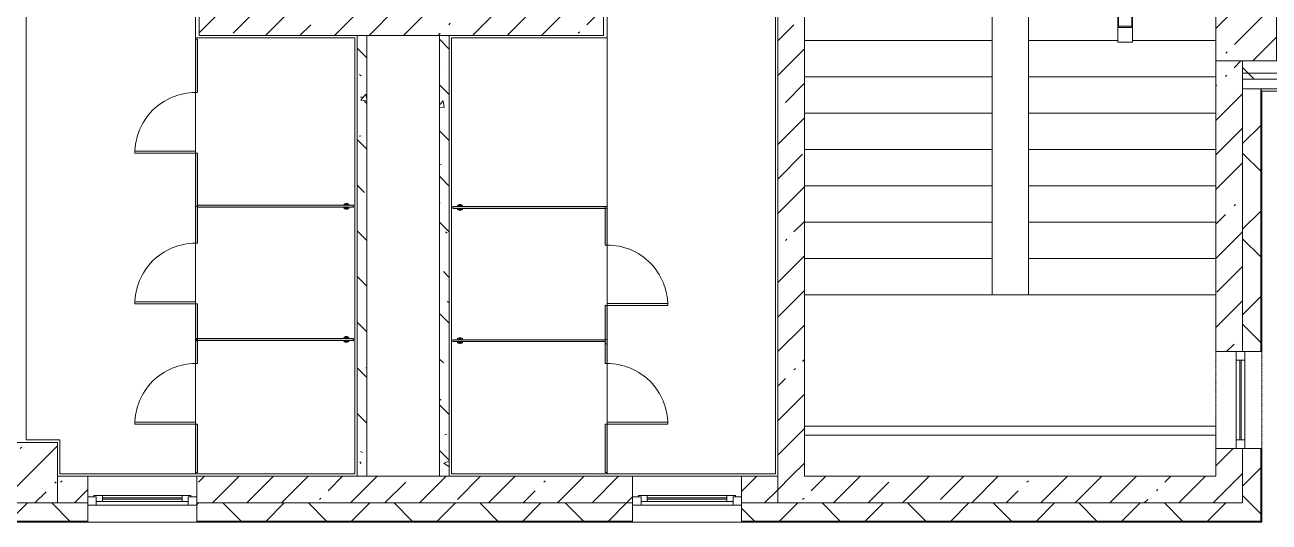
# Model space of a CAD drawing. Header units: millimetres. Extents: x 81773 to 282675, y -8553 to 29000.
# Drawn here: x 213443 to 223722, y -258 to 3848 of the extents above; entities that cross this region are included whole.
import ezdxf

# ---------------------------------------------------------------- set-up
doc = ezdxf.new("R2010")
doc.units = ezdxf.units.MM
doc.linetypes.add('200_ШТРИХ__ш1_п0_6_', pattern=[1.6, 1, -0.6])
for name, color, linetype, lineweight in [('A-DETL-MBND-1', 7, '200_ШТРИХ__ш1_п0_6_', 9), ('A-DOOR-6', 7, 'Continuous', 5), ('A-GENM-7', 7, 'Continuous', 5), ('A-GLAZ-3', 7, 'Continuous', 5), ('A-WALL', 7, 'Continuous', 9), ('A-WALL-2', 7, 'Continuous', 5), ('I-WALL-4', 7, 'Continuous', 5), ('S-COLS-2', 7, 'Continuous', 5), ('S-STRS-2', 7, 'Continuous', 5)]:
    doc.layers.add(name, color=color, linetype=linetype, lineweight=lineweight)
for name, color, linetype, lineweight, true_color in [('A-FLOR-3', 7, 'Continuous', 5, 0xaaaaaa), ('A-GENM-9', 7, 'Continuous', 5, 0xe2ddcd), ('I-WALL-6', 7, 'Continuous', 5, 0x787878)]:
    doc.layers.add(name, color=color, linetype=linetype, lineweight=lineweight, true_color=true_color)
pattern_1 = [(45, (147802.7, 0), (-353.5534, 353.5534), []), (135, (147802.7, 0), (-353.5534, -353.5534), [])]
pattern_2 = [(45, (147802.7, 0), (-285.1231, 285.1231), []), (45, (148087.8, 0), (-285.1231, 285.1231), [504.031, -100.806, 16.764, -84.042])]
pattern_3 = [(135, (147802.7, 0), (-377.1708, -377.1708), [533.4, -88.9, 17.78, -88.9]), (135, (147802.7, 376.94), (-377.1708, -377.1708), []), (50, (147802.7, 0), (637.6445, -55.7866), [66.675, -733.425]), (355, (147802.7, 0), (-123.3494, 668.699), [53.34, -586.74]), (100.451, (147855.8, -4.65), (514.299, 612.908), [56.665, -623.315]), (46.184, (147802.7, 177.8), (948.776, -147.15), [100.012, -1100.137]), (96.636, (147881.8, 165.5), (830.909, 865.997), [84.998, -934.973]), (351.184, (147802.7, 177.8), (830.918, 865.988), [80.01, -880.11]), (21, (147891.6, 133.35), (530.6506, -357.9283), [66.675, -733.425]), (326, (147891.6, 133.35), (216.308, 644.6585), [53.34, -586.74]), (71.451, (147935.8, 103.5), (746.9596, 286.7243), [56.665, -623.315]), (37.5, (147802.7, 0), (10.8105, 295.9426), [16.764, -562.864, 16.764, -578.866, -588.962]), (37.5, (147802.7, 0), (10.8105, 295.9426), [-1175.258, 16.764, -572.198]), (7.5, (147802.7, 0), (233.8692, 350.6318), [16.764, -322.834, 16.764, -549.529, -224.472]), (7.5, (147802.7, 0), (233.8692, 350.6318), [-905.891, 16.764, -207.708]), (327.5, (147604.45, 0), (474.5678, -20.0513), [16.764, -205.486, 16.764, -676.656, -920.115]), (327.5, (147604.45, 0), (474.5678, -20.0513), [-915.67, 16.764, -903.351]), (317.5, (147515.55, 0), (518.4522, 88.9934), [16.764, -272.161, 16.764, -443.738, -653.415]), (317.5, (147515.55, 0), (518.4522, 88.9934), [-749.427, 16.764, -636.651])]

# ---------------------------------------------------------------- blocks, each defined once
blk = doc.blocks.new('BSC_Колонна _Прямоугольная - 500х500-V110-3_3_3_птичка')
at = {"layer": 'S-COLS-2'}
h = blk.add_hatch(dxfattribs=at)
h.set_pattern_fill('FP_71', color=256, style=0, pattern_type=2)
h.set_pattern_definition([(45, (-65660, -150), (-285.1231, 285.1231), []), (45, (-65374.88, -150), (-285.1231, 285.1231), [504.031, -100.806, 16.764, -84.042])])
h.paths.add_polyline_path([(-107, -250), (250, -250), (250, 250), (-250, 250), (-250, -250)])
for p, q in [((250, 250), (-250, 250)), ((-250, 250), (-250, -250)), ((250, -250), (250, 250)), ((-250, -250), (250, -250))]:
    blk.add_line(p, q, dxfattribs=at)
blk = doc.blocks.new('BSC_Колонна _Прямоугольная - 500х500-V111-3_3_3_птичка')
at = {"layer": 'S-COLS-2'}
h = blk.add_hatch(dxfattribs=at)
h.set_pattern_fill('FP_72', color=256, style=0, pattern_type=2)
h.set_pattern_definition([(45, (-75730, -3800), (-285.1231, 285.1231), []), (45, (-75444.88, -3800), (-285.1231, 285.1231), [504.031, -100.806, 16.764, -84.042])])
h.paths.add_polyline_path([(-250, -250), (250, -250), (250, 250), (-250, 250), (-250, 71)])
for p, q in [((250, 250), (-250, 250)), ((-250, 250), (-250, -250)), ((250, -250), (250, 250)), ((-250, -250), (250, -250))]:
    blk.add_line(p, q, dxfattribs=at)
blk = doc.blocks.new('120_Окно_СКБ_1Ст - 120_Окно_СКБ_1Ст 900х2500_h_-22445987-3_3_3_птичка')
at = {"layer": 'A-GLAZ-3'}
for p, q in [((-450, -127), (-450, -57)), ((-450, -57), (-380, -57)), ((450, -57), (-450, -57)), ((-380, -57), (-380, -127)), ((380, -87), (-380, -87)), ((-380, -87), (-380, -127)), ((-330, -137), (-330, -87)), ((330, -137), (330, -87)), ((380, -127), (380, -57)), ((380, -57), (450, -57)), ((380, -127), (380, -87)), ((450, -57), (450, -127)), ((-380, -127), (-450, -127)), ((-450, -127), (-400, -127)), ((-380, -127), (-400, -127)), ((-400, -127), (-400, -137)), ((-400, -137), (400, -137)), ((400, -137), (-400, -137)), ((-330, -107), (330, -107)), ((330, -117), (-330, -117)), ((450, -127), (380, -127)), ((400, -127), (380, -127)), ((400, -127), (450, -127)), ((400, -137), (400, -127))]:
    blk.add_line(p, q, dxfattribs=at)
blk = doc.blocks.new('120_Окно_СКБ_1Ст - 120_Окно_СКБ_1Ст 800х2500 EI30-23532001-3_3_3_птичка')
at = {"layer": 'A-GLAZ-3'}
for p, q in [((-400, -127), (-400, -57)), ((-400, -57), (-330, -57)), ((400, -57), (-400, -57)), ((-330, -57), (-330, -127)), ((330, -87), (-330, -87)), ((330, -97), (-330, -97)), ((330, -127), (330, -57)), ((330, -57), (400, -57)), ((400, -57), (400, -127)), ((-330, -127), (-400, -127)), ((-400, -127), (400, -127)), ((400, -127), (330, -127))]:
    blk.add_line(p, q, dxfattribs=at)
blk = doc.blocks.new('ОМ_Труба_ГОСТ 8639-82 - ОМ_Труба_ГОСТ 8639-82-V187-3_3_3_птичка')
at = {"layer": 'A-GENM-7'}
for p, q in [((74670, 3843), (74670, 4043)), ((74676, 4043), (74676, 3843)), ((74679, 4061), (74781, 4061)), ((74781, 4049), (74679, 4049)), ((74784, 3843), (74784, 4043)), ((74790, 4043), (74790, 3843)), ((74670, 3843), (74670, 3709)), ((74679, 3837), (74781, 3837)), ((74781, 3826), (74679, 3826)), ((74790, 3709), (74790, 3843)), ((74781, 3705), (74679, 3705))]:
    blk.add_line(p, q, dxfattribs=at)
at = {"layer": 'A-GENM-7', "flags": 128}
for points in [[(74670, 4043), (74670, 4047), (74671, 4050), (74672, 4053), (74673, 4056), (74674, 4058), (74676, 4060), (74677, 4061), (74679, 4061)], [(74679, 4049), (74678, 4049), (74678, 4049), (74677, 4048), (74677, 4048), (74677, 4047), (74676, 4046), (74676, 4045), (74676, 4043)], [(74781, 4061), (74783, 4061), (74784, 4060), (74786, 4058), (74787, 4056), (74788, 4053), (74789, 4050), (74790, 4047), (74790, 4043)], [(74784, 4043), (74784, 4045), (74784, 4046), (74783, 4047), (74783, 4048), (74783, 4048), (74782, 4049), (74782, 4049), (74781, 4049)], [(74679, 3826), (74677, 3826), (74676, 3827), (74674, 3829), (74673, 3831), (74672, 3833), (74671, 3837), (74670, 3840), (74670, 3843)], [(74676, 3843), (74676, 3842), (74676, 3841), (74677, 3840), (74677, 3839), (74677, 3838), (74678, 3838), (74678, 3838), (74679, 3837)], [(74790, 3843), (74790, 3840), (74789, 3837), (74788, 3833), (74787, 3831), (74786, 3829), (74784, 3827), (74783, 3826), (74781, 3826)], [(74781, 3837), (74782, 3838), (74782, 3838), (74783, 3838), (74783, 3839), (74783, 3840), (74784, 3841), (74784, 3842), (74784, 3843)]]:
    blk.add_lwpolyline(points, dxfattribs=at)
at = {"layer": 'A-GENM-7'}
for centre, start_param, end_param in [((74679, 3761), 2.617994, 3.141593), ((74679, 3709), 3.141593, 4.712389), ((74781, 3709), 4.712389, 6.283185), ((74781, 3761), 0, 0.523599)]:
    blk.add_ellipse(centre, major_axis=(9, 0), ratio=0.509802, start_param=start_param, end_param=end_param, dxfattribs=at)
blk = doc.blocks.new('131_Сантехническая перегородка_Дверь_ поз_4 - СД-1-V244-3_3_3_птичка')
at = {"layer": 'A-GENM-9'}
for points in [[(-190, -8), (250, -8), (250, 8), (-190, 8)], [(750, -8), (1190, -8), (1190, 8), (750, 8)]]:
    blk.add_hatch(color=256, dxfattribs=at).paths.add_polyline_path(points)
at = {"layer": 'A-DOOR-6'}
for p, q in [((266, 508), (250, 508)), ((250, 8), (250, 508)), ((266, 8), (266, 508)), ((266, 8), (250, 8))]:
    blk.add_line(p, q, dxfattribs=at)
blk.add_arc((250, 8), 500, 360, 90, dxfattribs=at)
at = {"layer": 'A-GENM-7'}
for p, q in [((250, 8), (-190, 8)), ((-190, 8), (-190, -8)), ((250, -8), (250, 8)), ((1190, 8), (750, 8)), ((750, 8), (750, -8)), ((1190, -8), (1190, 8)), ((-190, -8), (250, -8)), ((750, -8), (1190, -8))]:
    blk.add_line(p, q, dxfattribs=at)
blk = doc.blocks.new('131_Сантехническая перегородка_Дверь - СД-1-V245-3_3_3_птичка')
at = {"layer": 'A-GENM-9'}
for points in [[(0, -8), (317, -8), (317, 8), (0, 8)], [(817, 8), (817, -8), (1135, -8), (1135, 8)]]:
    blk.add_hatch(color=256, dxfattribs=at).paths.add_polyline_path(points)
at = {"layer": 'A-DOOR-6'}
for p, q in [((333, -8), (317, -8)), ((317, -8), (317, -508)), ((333, -8), (333, -508)), ((333, -508), (317, -508))]:
    blk.add_line(p, q, dxfattribs=at)
blk.add_arc((317, -8), 500, 270, 0, dxfattribs=at)
at = {"layer": 'A-GENM-7'}
for p, q in [((317, 8), (0, 8)), ((0, 8), (0, -8)), ((317, -8), (317, 8)), ((1135, 8), (817, 8)), ((817, 8), (817, -8)), ((1135, -8), (1135, 8)), ((0, -8), (317, -8)), ((817, -8), (1135, -8))]:
    blk.add_line(p, q, dxfattribs=at)
blk = doc.blocks.new('131_Сантехническая перегородка_Дверь - СД-1-V246-3_3_3_птичка')
at = {"layer": 'A-GENM-9'}
for points in [[(0, -8), (305, -8), (305, 8), (0, 8)], [(805, -8), (1110, -8), (1110, 8), (805, 8)]]:
    blk.add_hatch(color=256, dxfattribs=at).paths.add_polyline_path(points)
at = {"layer": 'A-DOOR-6'}
for p, q in [((321, 508), (305, 508)), ((305, 8), (305, 508)), ((321, 8), (321, 508)), ((321, 8), (305, 8))]:
    blk.add_line(p, q, dxfattribs=at)
blk.add_arc((305, 8), 500, 360, 90, dxfattribs=at)
at = {"layer": 'A-GENM-7'}
for p, q in [((305, 8), (0, 8)), ((0, 8), (0, -8)), ((305, -8), (305, 8)), ((1110, 8), (805, 8)), ((805, 8), (805, -8)), ((1110, -8), (1110, 8)), ((0, -8), (305, -8)), ((805, -8), (1110, -8))]:
    blk.add_line(p, q, dxfattribs=at)
blk = doc.blocks.new('131_Сантехническая перегородка_Дверь_сдвиг_ - СД-1-V247-3_3_3_птичка')
at = {"layer": 'A-GENM-9'}
for points in [[(0, -8), (400, -8), (400, 8), (0, 8)], [(900, -8), (1100, -8), (1100, 8), (900, 8)]]:
    blk.add_hatch(color=256, dxfattribs=at).paths.add_polyline_path(points)
at = {"layer": 'A-DOOR-6'}
for p, q in [((416, 508), (400, 508)), ((400, 8), (400, 508)), ((416, 8), (416, 508)), ((416, 8), (400, 8))]:
    blk.add_line(p, q, dxfattribs=at)
blk.add_arc((400, 8), 500, 360, 90, dxfattribs=at)
at = {"layer": 'A-GENM-7'}
for p, q in [((400, 8), (0, 8)), ((0, 8), (0, -8)), ((400, -8), (400, 8)), ((1100, 8), (900, 8)), ((900, 8), (900, -8)), ((1100, -8), (1100, 8)), ((0, -8), (400, -8)), ((900, -8), (1100, -8))]:
    blk.add_line(p, q, dxfattribs=at)
blk = doc.blocks.new('131_Сантехническая перегородка_Дверь_сдвиг_ - СД-1-V248-3_3_3_птичка')
at = {"layer": 'A-GENM-9'}
for points in [[(0, -8), (400, -8), (400, 8), (0, 8)], [(900, 8), (900, -8), (1100, -8), (1100, 8)]]:
    blk.add_hatch(color=256, dxfattribs=at).paths.add_polyline_path(points)
at = {"layer": 'A-DOOR-6'}
for p, q in [((416, -8), (400, -8)), ((400, -8), (400, -508)), ((416, -8), (416, -508)), ((416, -508), (400, -508))]:
    blk.add_line(p, q, dxfattribs=at)
blk.add_arc((400, -8), 500, 270, 0, dxfattribs=at)
at = {"layer": 'A-GENM-7'}
for p, q in [((400, 8), (0, 8)), ((0, 8), (0, -8)), ((400, -8), (400, 8)), ((1100, 8), (900, 8)), ((900, 8), (900, -8)), ((1100, -8), (1100, 8)), ((0, -8), (400, -8)), ((900, -8), (1100, -8))]:
    blk.add_line(p, q, dxfattribs=at)
blk = doc.blocks.new('131_Сантехническая перегородка - СП-4-V249-3_3_3_птичка')
at = {"layer": 'A-GENM-9'}
blk.add_hatch(color=256, dxfattribs=at).paths.add_polyline_path([(1330, -8), (1330, 8), (55, 8), (55, -8)])
at = {"layer": 'A-GENM-7'}
for p, q in [((1330, 8), (55, 8)), ((55, 8), (55, -8)), ((1330, -8), (1330, 8)), ((55, -8), (1330, -8))]:
    blk.add_line(p, q, dxfattribs=at)
at = {"layer": 'A-GENM-7', "flags": 128}
for points in [[(127, 8), (126, 9), (126, 9), (126, 9), (125, 10), (125, 10), (124, 11), (124, 11), (123, 12), (123, 12), (123, 12), (122, 13), (122, 13), (121, 13), (120, 14), (120, 14), (119, 14), (119, 14), (118, 14), (118, 15), (117, 15), (116, 15), (116, 15), (115, 15), (115, 15), (114, 15), (113, 15), (113, 15), (112, 15), (112, 15), (111, 15), (110, 15), (110, 15), (109, 14), (109, 14), (108, 14), (108, 14), (107, 13), (107, 13), (106, 13), (106, 13), (105, 12), (105, 12), (104, 11), (104, 11), (103, 11), (103, 10), (102, 10), (102, 9), (102, 9), (101, 8), (101, 8)], [(101, -8), (101, -9), (102, -9), (102, -9), (103, -10), (103, -10), (103, -11), (104, -11), (104, -12), (105, -12), (105, -12), (106, -13), (106, -13), (107, -13), (107, -14), (108, -14), (108, -14), (109, -14), (110, -14), (110, -15), (111, -15), (111, -15), (112, -15), (113, -15), (113, -15), (114, -15), (114, -15), (115, -15), (116, -15), (116, -15), (117, -15), (117, -15), (118, -15), (118, -14), (119, -14), (120, -14), (120, -14), (121, -13), (121, -13), (122, -13), (122, -13), (123, -12), (123, -12), (124, -11), (124, -11), (125, -11), (125, -10), (125, -10), (126, -9), (126, -9), (126, -8), (127, -8)]]:
    blk.add_lwpolyline(points, dxfattribs=at)
at = {"layer": 'A-GENM-7'}
for radius, start, end in [(24.6, 19.9113, 160.0887), (17.6, 45, 135), (17.6, 45, 135), (15.1, 45, 135), (24.6, 199.9113, 340.0887), (17.6, 225, 315), (17.6, 225, 315), (15.1, 225, 315)]:
    blk.add_arc((114, 0), radius, start, end, dxfattribs=at)
blk = doc.blocks.new('131_Сантехническая перегородка - СП-4-V250-3_3_3_птичка')
at = {"layer": 'A-GENM-9'}
blk.add_hatch(color=256, dxfattribs=at).paths.add_polyline_path([(1330, -8), (1330, 8), (71, 8), (71, -8)])
at = {"layer": 'A-GENM-7'}
for p, q in [((1330, 8), (71, 8)), ((71, 8), (71, -8)), ((1330, -8), (1330, 8)), ((71, -8), (1330, -8))]:
    blk.add_line(p, q, dxfattribs=at)
at = {"layer": 'A-GENM-7', "flags": 128}
for points in [[(143, 8), (142, 9), (142, 9), (142, 9), (141, 10), (141, 10), (141, 11), (140, 11), (140, 12), (139, 12), (139, 12), (138, 13), (138, 13), (137, 13), (137, 14), (136, 14), (135, 14), (135, 14), (134, 14), (134, 15), (133, 15), (133, 15), (132, 15), (131, 15), (131, 15), (130, 15), (130, 15), (129, 15), (128, 15), (128, 15), (127, 15), (127, 15), (126, 15), (125, 14), (125, 14), (124, 14), (124, 14), (123, 13), (123, 13), (122, 13), (122, 13), (121, 12), (121, 12), (120, 11), (120, 11), (119, 11), (119, 10), (119, 10), (118, 9), (118, 9), (117, 8), (117, 8)], [(117, -8), (118, -9), (118, -9), (118, -9), (119, -10), (119, -10), (120, -11), (120, -11), (120, -12), (121, -12), (121, -12), (122, -13), (122, -13), (123, -13), (123, -14), (124, -14), (125, -14), (125, -14), (126, -14), (126, -15), (127, -15), (127, -15), (128, -15), (129, -15), (129, -15), (130, -15), (130, -15), (131, -15), (132, -15), (132, -15), (133, -15), (133, -15), (134, -15), (135, -14), (135, -14), (136, -14), (136, -14), (137, -13), (137, -13), (138, -13), (138, -13), (139, -12), (139, -12), (140, -11), (140, -11), (141, -11), (141, -10), (142, -10), (142, -9), (142, -9), (143, -8), (143, -8)]]:
    blk.add_lwpolyline(points, dxfattribs=at)
at = {"layer": 'A-GENM-7'}
for radius, start, end in [(24.6, 19.9113, 160.0887), (17.6, 45, 135), (17.6, 45, 135), (15.1, 45, 135), (24.6, 199.9113, 340.0887), (17.6, 225, 315), (17.6, 225, 315), (15.1, 225, 315)]:
    blk.add_arc((130, 0), radius, start, end, dxfattribs=at)
blk = doc.blocks.new('131_Сантехническая перегородка - СП-4-V251-3_3_3_птичка')
at = {"layer": 'A-GENM-9'}
blk.add_hatch(color=256, dxfattribs=at).paths.add_polyline_path([(1330, 8), (40, 8), (40, -8), (1330, -8)])
at = {"layer": 'A-GENM-7'}
for p, q in [((1330, 8), (40, 8)), ((40, 8), (40, -8)), ((1330, -8), (1330, 8)), ((40, -8), (1330, -8))]:
    blk.add_line(p, q, dxfattribs=at)
at = {"layer": 'A-GENM-7', "flags": 128}
for points in [[(111, 8), (111, 9), (111, 9), (110, 9), (110, 10), (110, 10), (109, 11), (109, 11), (108, 12), (108, 12), (107, 12), (107, 13), (106, 13), (106, 13), (105, 14), (105, 14), (104, 14), (103, 14), (103, 14), (102, 15), (102, 15), (101, 15), (101, 15), (100, 15), (99, 15), (99, 15), (98, 15), (98, 15), (97, 15), (96, 15), (96, 15), (95, 15), (95, 15), (94, 14), (93, 14), (93, 14), (92, 14), (92, 13), (91, 13), (91, 13), (90, 13), (90, 12), (89, 12), (89, 11), (88, 11), (88, 11), (87, 10), (87, 10), (87, 9), (86, 9), (86, 8), (86, 8)], [(86, -8), (86, -9), (86, -9), (87, -9), (87, -10), (88, -10), (88, -11), (89, -11), (89, -12), (89, -12), (90, -12), (90, -13), (91, -13), (91, -13), (92, -14), (93, -14), (93, -14), (94, -14), (94, -14), (95, -15), (95, -15), (96, -15), (97, -15), (97, -15), (98, -15), (98, -15), (99, -15), (100, -15), (100, -15), (101, -15), (101, -15), (102, -15), (103, -15), (103, -14), (104, -14), (104, -14), (105, -14), (105, -13), (106, -13), (106, -13), (107, -13), (107, -12), (108, -12), (108, -11), (109, -11), (109, -11), (110, -10), (110, -10), (110, -9), (111, -9), (111, -8), (111, -8)]]:
    blk.add_lwpolyline(points, dxfattribs=at)
at = {"layer": 'A-GENM-7'}
for radius, start, end in [(24.6, 19.9113, 160.0887), (17.6, 45, 135), (17.6, 45, 135), (15.1, 45, 135), (24.6, 199.9113, 340.0887), (17.6, 225, 315), (17.6, 225, 315), (15.1, 225, 315)]:
    blk.add_arc((99, 0), radius, start, end, dxfattribs=at)
blk = doc.blocks.new('131_Сантехническая перегородка - СП-4-V252-3_3_3_птичка')
at = {"layer": 'A-GENM-9'}
blk.add_hatch(color=256, dxfattribs=at).paths.add_polyline_path([(1330, 8), (26, 8), (26, -8), (1330, -8)])
at = {"layer": 'A-GENM-7'}
for p, q in [((1330, 8), (26, 8)), ((26, 8), (26, -8)), ((1330, -8), (1330, 8)), ((26, -8), (1330, -8))]:
    blk.add_line(p, q, dxfattribs=at)
at = {"layer": 'A-GENM-7', "flags": 128}
for points in [[(97, 8), (97, 9), (96, 9), (96, 9), (96, 10), (95, 10), (95, 11), (94, 11), (94, 12), (93, 12), (93, 12), (92, 13), (92, 13), (91, 13), (91, 14), (90, 14), (90, 14), (89, 14), (89, 14), (88, 15), (87, 15), (87, 15), (86, 15), (86, 15), (85, 15), (84, 15), (84, 15), (83, 15), (83, 15), (82, 15), (81, 15), (81, 15), (80, 15), (80, 14), (79, 14), (78, 14), (78, 14), (77, 13), (77, 13), (76, 13), (76, 13), (75, 12), (75, 12), (74, 11), (74, 11), (74, 11), (73, 10), (73, 10), (72, 9), (72, 9), (72, 8), (71, 8)], [(71, -8), (72, -9), (72, -9), (72, -9), (73, -10), (73, -10), (74, -11), (74, -11), (75, -12), (75, -12), (76, -12), (76, -13), (77, -13), (77, -13), (78, -14), (78, -14), (79, -14), (79, -14), (80, -14), (80, -15), (81, -15), (82, -15), (82, -15), (83, -15), (83, -15), (84, -15), (85, -15), (85, -15), (86, -15), (86, -15), (87, -15), (88, -15), (88, -15), (89, -14), (89, -14), (90, -14), (90, -14), (91, -13), (92, -13), (92, -13), (93, -13), (93, -12), (94, -12), (94, -11), (94, -11), (95, -11), (95, -10), (96, -10), (96, -9), (96, -9), (97, -8), (97, -8)]]:
    blk.add_lwpolyline(points, dxfattribs=at)
at = {"layer": 'A-GENM-7'}
for radius, start, end in [(24.6, 19.9113, 160.0887), (17.6, 45, 135), (17.6, 45, 135), (15.1, 45, 135), (24.6, 199.9113, 340.0887), (17.6, 225, 315), (17.6, 225, 315), (15.1, 225, 315)]:
    blk.add_arc((84, 0), radius, start, end, dxfattribs=at)
blk = doc.blocks.new('Зашивка приборов отопления38 - Зашивка приборов отопления-33325280-3_3_3_птичка')
at = {"layer": 'A-WALL-2'}
for p, q in [((120705, 18041), (120705, 17931)), ((120705, 17931), (124105, 17931)), ((124105, 17931), (120705, 17931)), ((120705, 17931), (120705, 17856)), ((120705, 17856), (124105, 17856))]:
    blk.add_line(p, q, dxfattribs=at)

msp = doc.modelspace()

# ---------------------------------------------------------------- hatches: boundary and pattern name
at = {"layer": 'A-WALL-2'}
h = msp.add_hatch(dxfattribs=at)
h.set_pattern_fill('FP_84', color=256, style=0, pattern_type=2)
h.set_pattern_definition(pattern_1)
h.paths.add_polyline_path([(232502.7, 3450), (232504.3, 3450), (232502.7, 3550), (231902.7, 3550), (231902.7, 3450), (232430.1, 3450)])
h.paths.add_polyline_path([(228191.4, 3450), (229202.7, 3450), (229202.7, 3550), (227882.7, 3550), (227882.7, 3450)])
h.paths.add_polyline_path([(223952.7, 3450), (224882.7, 3450), (224882.7, 3550), (223502.7, 3550), (223502.7, 3450), (223782.7, 3450)])
h.paths.add_polyline_path([(230102.7, 3450), (231002.7, 3450), (231002.7, 3550), (230102.7, 3550)])
h = msp.add_hatch(dxfattribs=at)
h.set_pattern_fill('FP_84', color=256, style=0, pattern_type=2)
h.set_pattern_definition(pattern_1)
h.paths.add_polyline_path([(230102.7, 3400), (231002.7, 3400), (231002.7, 3450), (230102.7, 3450)])
h.paths.add_polyline_path([(232604.3, 3400), (232604.3, 3450), (231902.7, 3450), (231902.7, 3400), (232504.3, 3400)])
h.paths.add_polyline_path([(224882.7, 3400), (224882.7, 3450), (223502.7, 3450), (223502.7, 3400), (223952.7, 3400)])
h.paths.add_polyline_path([(227882.7, 3400), (229202.7, 3400), (229202.7, 3450), (227882.7, 3450)])
h = msp.add_hatch(dxfattribs=at)
h.set_pattern_fill('FP_84', color=256, style=0, pattern_type=2)
h.set_pattern_definition(pattern_1)
h.paths.add_polyline_path([(223502.7, -250), (223652.7, -250), (223652.7, 350), (223502.7, 350), (223502.7, -100)])
h.paths.add_polyline_path([(223652.7, 1150), (223652.7, 3320), (223502.7, 3320), (223502.7, 1150)])
h = msp.add_hatch(dxfattribs=at)
h.set_pattern_fill('FP_84', color=256, style=0, pattern_type=2)
h.set_pattern_definition(pattern_1)
h.paths.add_polyline_path([(219362.7, -250), (223502.7, -250), (223502.7, -100), (219362.7, -100)])
h.paths.add_polyline_path([(217594.6, -250), (218462.7, -250), (218462.7, -100), (214862.7, -100), (214862.7, -250), (215475.3, -250)])
h.paths.add_polyline_path([(204878.6, -250), (205612.7, -250), (205612.7, -100), (204429.8, -100), (204429.8, -250)])
h.paths.add_polyline_path([(212062.7, -250), (212062.7, -100), (211512.7, -100), (211512.7, -250)])
h.paths.add_polyline_path([(209117.3, -250), (209412.7, -250), (209412.7, -100), (208712.7, -100), (208712.7, -250)])
h.paths.add_polyline_path([(213712.7, -250), (213962.7, -250), (213962.7, -100), (212962.7, -100), (212962.7, -250), (213356, -250)])
at = {"layer": 'I-WALL-4'}
h = msp.add_hatch(dxfattribs=at)
h.set_pattern_fill('FP_80', color=256, style=0, pattern_type=2)
h.set_pattern_definition(pattern_2)
h.paths.add_polyline_path([(223282.7, 120), (223502.7, 120), (223502.7, 350), (223282.7, 350)])
h.paths.add_polyline_path([(223502.7, 1150), (223502.7, 3550), (223282.7, 3550), (223282.7, 1150)])
h.paths.add_polyline_path([(223282.7, 4050), (223502.7, 4050), (223502.7, 7900), (223282.7, 7900), (223282.7, 4462.7)])
h = msp.add_hatch(dxfattribs=at)
h.set_pattern_fill('FP_80', color=256, style=0, pattern_type=2)
h.set_pattern_definition(pattern_2)
h.paths.add_polyline_path([(219882.7, 120), (219882.7, 7680), (219662.7, 7680), (219662.7, 120), (219714, 120)])
h = msp.add_hatch(dxfattribs=at)
h.set_pattern_fill('FP_80', color=256, style=0, pattern_type=2)
h.set_pattern_definition(pattern_2)
h.paths.add_polyline_path([(216267.7, 3760), (218222.7, 3760), (218222.7, 3980), (214882.7, 3980), (214882.7, 3760), (216187.7, 3760)])
h = msp.add_hatch(dxfattribs=at)
h.set_pattern_fill('FP_80', color=256, style=0, pattern_type=2)
h.set_pattern_definition(pattern_2)
h.paths.add_polyline_path([(217594.6, -100), (218462.7, -100), (218462.7, 120), (214862.7, 120), (214862.7, -100), (215475.3, -100)])
h.paths.add_polyline_path([(219662.7, -100), (219662.7, 120), (219362.7, 120), (219362.7, -100)])
h.paths.add_polyline_path([(213712.7, -100), (213962.7, -100), (213962.7, 120), (213712.7, 120)])
h = msp.add_hatch(dxfattribs=at)
h.set_pattern_fill('FP_80', color=256, style=0, pattern_type=2)
h.set_pattern_definition(pattern_2)
h.paths.add_polyline_path([(223502.7, -100), (223502.7, 120), (219662.7, 120), (219662.7, -100), (221833.3, -100)])
at = {"layer": 'I-WALL-6'}
h = msp.add_hatch(dxfattribs=at)
h.set_pattern_fill('FP_88', color=256, style=0, pattern_type=2)
h.set_pattern_definition(pattern_3)
h.paths.add_polyline_path([(216267.7, 120), (216267.7, 3760), (216187.7, 3760), (216187.7, 120)])
h = msp.add_hatch(dxfattribs=at)
h.set_pattern_fill('FP_88', color=256, style=0, pattern_type=2)
h.set_pattern_definition(pattern_3)
h.paths.add_polyline_path([(216948.6, 120), (216948.6, 3760), (216868.6, 3760), (216868.6, 120)])

# ---------------------------------------------------------------- linework, layer by layer
at = {"layer": 'A-DETL-MBND-1'}
for p, q in [((223282.7, 535), (223282.7, 1150)), ((223660.7, 1150), (223660.7, 350))]:
    msp.add_line(p, q, dxfattribs=at)
at = {"layer": 'A-FLOR-3'}
for p, q in [((214851.7, 7660), (214851.7, 3729)), ((218253.7, 2347.5), (218253.7, 7660)), ((219642.7, 140), (219642.7, 7660)), ((213452.7, 7380), (213452.7, 420)), ((216167.7, 3740), (214851.7, 3740)), ((216167.7, 140), (216167.7, 3740)), ((216967.7, 3740), (216967.7, 140)), ((218253.7, 3740), (216967.7, 3740)), ((214851.7, 2789), (214851.7, 3289)), ((214851.7, 1545.2), (214851.7, 2045.2)), ((218253.7, 2030.1), (218253.7, 1530.1)), ((214851.7, 551), (214851.7, 1051)), ((218253.7, 1051), (218253.7, 551)), ((213452.7, 420), (213732.7, 420)), ((213732.7, 420), (213732.7, 140)), ((213732.7, 140), (216167.7, 140)), ((214851.7, 140), (214851.7, 151)), ((216967.7, 140), (219642.7, 140)), ((218253.7, 151), (218253.7, 140))]:
    msp.add_line(p, q, dxfattribs=at)
at = {"layer": 'A-WALL'}
for p, q in [((216267.7, 3760), (216187.7, 3760)), ((216948.6, 3760), (216868.6, 3760)), ((223502.7, 3450), (224882.7, 3450)), ((223502.7, 3400), (224882.7, 3400)), ((223502.7, 3320), (223502.7, 1150)), ((223502.7, 3320), (224882.7, 3320)), ((223652.7, 1150), (223652.7, 3320)), ((223655.7, 1150), (223655.7, 3320)), ((223660.7, 3300), (223655.7, 3300)), ((223502.7, 350), (223502.7, 120)), ((223652.7, -250), (223652.7, 350)), ((223655.7, -253), (223655.7, 350)), ((216187.7, 120), (216267.7, 120)), ((216868.6, 120), (216948.6, 120)), ((213962.7, -100), (213712.7, -100)), ((218462.7, -100), (214862.7, -100)), ((219362.7, -100), (223502.7, -100)), ((212962.7, -250), (213962.7, -250)), ((212962.7, -253), (213962.7, -253)), ((214862.7, -250), (218462.7, -250)), ((214862.7, -253), (218462.7, -253)), ((219362.7, -250), (223652.7, -250)), ((219362.7, -253), (223655.7, -253))]:
    msp.add_line(p, q, dxfattribs=at)
at = {"layer": 'A-WALL-2'}
for p, q in [((223502.7, 3550), (223502.7, 3320)), ((223660.7, 1150), (223660.7, 3300)), ((232754.3, 3300), (223660.7, 3300)), ((223502.7, 1150), (223660.7, 1150)), ((223660.7, 350), (223502.7, 350)), ((223660.7, -258), (223660.7, 350)), ((223502.7, 120), (223502.7, -100)), ((213962.7, -258), (213962.7, -100)), ((214862.7, -100), (214862.7, -258)), ((218462.7, -258), (218462.7, -100)), ((219362.7, -100), (219362.7, -258)), ((212062.7, -258), (223660.7, -258))]:
    msp.add_line(p, q, dxfattribs=at)
at = {"layer": 'I-WALL-4'}
for p, q in [((214882.7, 7680), (214882.7, 3760)), ((218222.7, 3760), (218222.7, 7680)), ((219662.7, 7680), (219662.7, -100)), ((219882.7, 120), (219882.7, 7680)), ((214882.7, 3760), (216187.7, 3760)), ((216187.7, 3760), (216187.7, 120)), ((216267.7, 3760), (216868.6, 3760)), ((216267.7, 120), (216267.7, 3760)), ((216868.6, 3760), (216868.6, 120)), ((216948.6, 3760), (218222.7, 3760)), ((216948.6, 120), (216948.6, 3760)), ((223282.7, 3550), (223282.7, 1150)), ((223282.7, 1150), (223502.7, 1150)), ((223502.7, 350), (223282.7, 350)), ((223282.7, 350), (223282.7, 120)), ((216187.7, 120), (213712.7, 120)), ((213962.7, -100), (213962.7, 120)), ((214862.7, 120), (214862.7, -100)), ((216868.6, 120), (216267.7, 120)), ((219662.7, 120), (216948.6, 120)), ((218462.7, -100), (218462.7, 120)), ((219362.7, 120), (219362.7, -100)), ((223282.7, 120), (219882.7, 120))]:
    msp.add_line(p, q, dxfattribs=at)
at = {"layer": 'S-STRS-2'}
for p, q in [((221432.7, 3720), (221432.7, 4020)), ((221732.7, 4020), (221732.7, 3720)), ((219882.7, 3720), (221432.7, 3720)), ((219882.7, 3720), (221432.7, 3720)), ((221432.7, 3420), (221432.7, 3720)), ((221732.7, 3720), (221732.7, 3420)), ((222474, 3720), (221732.7, 3720)), ((222474, 3720), (221732.7, 3720)), ((223282.7, 3720), (222591.3, 3720)), ((223282.7, 3720), (222591.3, 3720)), ((219882.7, 3420), (221432.7, 3420)), ((219882.7, 3420), (221432.7, 3420)), ((221432.7, 3120), (221432.7, 3420)), ((221732.7, 3420), (221732.7, 3120)), ((223282.7, 3420), (221732.7, 3420)), ((223282.7, 3420), (221732.7, 3420)), ((219882.7, 3120), (221432.7, 3120)), ((219882.7, 3120), (221432.7, 3120)), ((221432.7, 2820), (221432.7, 3120)), ((221732.7, 3120), (221732.7, 2820)), ((223282.7, 3120), (221732.7, 3120)), ((223282.7, 3120), (221732.7, 3120)), ((219882.7, 2820), (221432.7, 2820)), ((219882.7, 2820), (221432.7, 2820)), ((221432.7, 2520), (221432.7, 2820)), ((221732.7, 2820), (221732.7, 2520)), ((223282.7, 2820), (221732.7, 2820)), ((223282.7, 2820), (221732.7, 2820)), ((219882.7, 2520), (221432.7, 2520)), ((219882.7, 2520), (221432.7, 2520)), ((221432.7, 2220), (221432.7, 2520)), ((221732.7, 2520), (221732.7, 2220)), ((223282.7, 2520), (221732.7, 2520)), ((223282.7, 2520), (221732.7, 2520)), ((219882.7, 2220), (221432.7, 2220)), ((219882.7, 2220), (221432.7, 2220)), ((221432.7, 1920), (221432.7, 2220)), ((221732.7, 2220), (221732.7, 1920)), ((223282.7, 2220), (221732.7, 2220)), ((223282.7, 2220), (221732.7, 2220)), ((219882.7, 1920), (221432.7, 1920)), ((219882.7, 1920), (221432.7, 1920)), ((221432.7, 1620), (221432.7, 1920)), ((221732.7, 1920), (221732.7, 1620)), ((223282.7, 1920), (221732.7, 1920)), ((223282.7, 1920), (221732.7, 1920)), ((219882.7, 1620), (221432.7, 1620)), ((219882.7, 1620), (221432.7, 1620)), ((221732.7, 1620), (221432.7, 1620)), ((223282.7, 1620), (221732.7, 1620)), ((223282.7, 1620), (221732.7, 1620))]:
    msp.add_line(p, q, dxfattribs=at)

# ---------------------------------------------------------------- block references
at = {"layer": 'A-GENM-7'}
for name, p in [('ОМ_Труба_ГОСТ 8639-82 - ОМ_Труба_ГОСТ 8639-82-V187-3_3_3_птичка', (147802.7, 0)), ('131_Сантехническая перегородка - СП-4-V249-3_3_3_птичка', (216923.5, 2340)), ('131_Сантехническая перегородка - СП-4-V250-3_3_3_птичка', (216907.4, 1240))]:
    msp.add_blockref(name, p, dxfattribs=at)
for name, p, rotation in [('131_Сантехническая перегородка_Дверь_ поз_4 - СД-1-V244-3_3_3_птичка', (214859.7, 2539), 89.99999999997657), ('131_Сантехническая перегородка - СП-4-V251-3_3_3_птичка', (216198, 2350), 180), ('131_Сантехническая перегородка_Дверь - СД-1-V246-3_3_3_птичка', (214859.7, 1240), 89.99999999997657), ('131_Сантехническая перегородка_Дверь - СД-1-V245-3_3_3_птичка', (218245.7, 1212.8), 90.00000000002345), ('131_Сантехническая перегородка_Дверь_сдвиг_ - СД-1-V247-3_3_3_птичка', (214859.7, 151), 89.99999999997657), ('131_Сантехническая перегородка - СП-4-V252-3_3_3_птичка', (216182.2, 1250), 180), ('131_Сантехническая перегородка_Дверь_сдвиг_ - СД-1-V248-3_3_3_птичка', (218245.7, 151), 90.00000000002345)]:
    msp.add_blockref(name, p, dxfattribs=dict(at, rotation=rotation))
at = {"layer": 'A-GLAZ-3'}
for name, p, rotation in [('120_Окно_СКБ_1Ст - 120_Окно_СКБ_1Ст 800х2500 EI30-23532001-3_3_3_птичка', (223577.7, 750), 270), ('120_Окно_СКБ_1Ст - 120_Окно_СКБ_1Ст 900х2500_h_-22445987-3_3_3_птичка', (214412.7, -175), 180), ('120_Окно_СКБ_1Ст - 120_Окно_СКБ_1Ст 900х2500_h_-22445987-3_3_3_птичка', (218912.7, -175), 180)]:
    msp.add_blockref(name, p, dxfattribs=dict(at, rotation=rotation))
at = {"layer": 'A-WALL-2', "rotation": 180}
msp.add_blockref('Зашивка приборов отопления38 - Зашивка приборов отопления-33325280-3_3_3_птичка', (343987.4, 18391.2), dxfattribs=at)
at = {"layer": 'S-COLS-2'}
for name, p in [('BSC_Колонна _Прямоугольная - 500х500-V111-3_3_3_птичка', (223532.7, 3800)), ('BSC_Колонна _Прямоугольная - 500х500-V110-3_3_3_птичка', (213462.7, 150))]:
    msp.add_blockref(name, p, dxfattribs=at)

doc.saveas('drawing.dxf')
